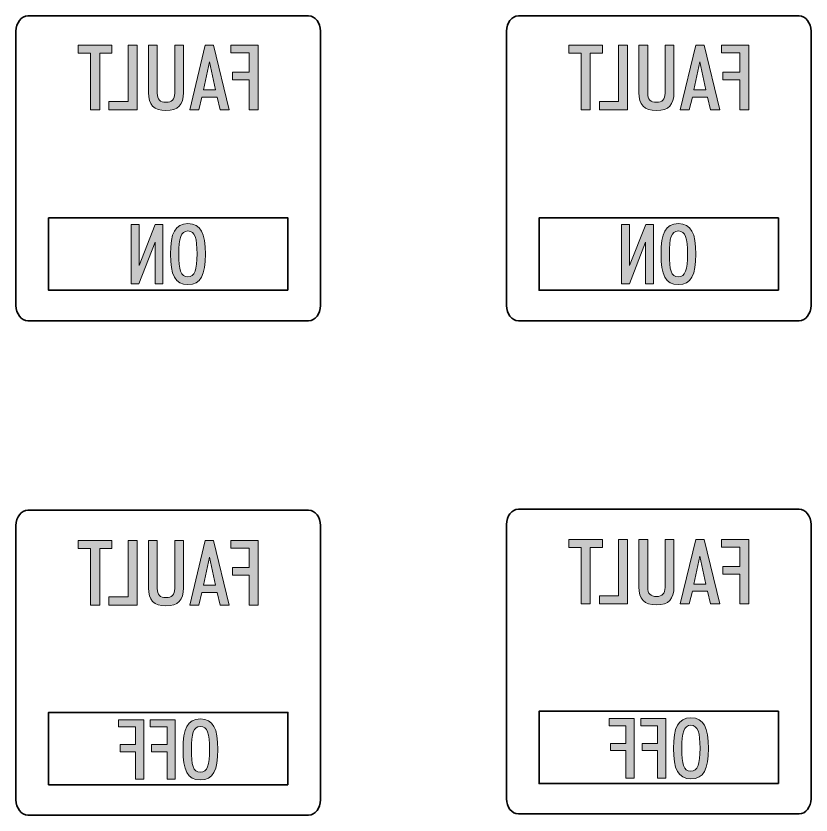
# Model space of a CAD drawing. Header units: millimetres. Extents: x 8 to 201, y 31 to 295.
# Drawn here: x 52.94 to 89.48, y 99.79 to 136.5 of the extents above; entities that cross this region are included whole.
import ezdxf

# ---------------------------------------------------------------- set-up
doc = ezdxf.new("R2010")
doc.units = ezdxf.units.MM
doc.header["$MEASUREMENT"] = 0
doc.layers.add('Layer 1', color=7, linetype='Continuous', lineweight=0)

# ---------------------------------------------------------------- blocks, each defined once
blk = doc.blocks.new('Block_125')
at = {"layer": 'Layer 1', "true_color": 0x1d1e1b, "transparency": 33554687}
h = blk.add_hatch(color=250, dxfattribs=at)
h.dxf.hatch_style = 2
edge = h.paths.add_edge_path()
edge.add_spline(control_points=[(59.694, 124.194), (59.694, 124.194), (59.334, 124.194), (59.334, 124.194), (59.334, 124.194), (59.334, 126.105), (59.334, 126.105), (59.334, 126.105), (58.592, 124.194), (58.592, 124.194), (58.592, 124.194), (58.236, 124.194), (58.236, 124.194), (58.236, 124.194), (58.236, 126.925), (58.236, 126.925), (58.236, 126.925), (58.596, 126.925), (58.596, 126.925), (58.596, 126.925), (58.596, 125.029), (58.596, 125.029), (58.596, 125.029), (59.342, 126.925), (59.342, 126.925), (59.342, 126.925), (59.694, 126.925), (59.694, 126.925), (59.694, 126.925), (59.694, 124.194), (59.694, 124.194)], knot_values=[0, 0, 0, 0, 1, 1, 1, 2, 2, 2, 3, 3, 3, 4, 4, 4, 5, 5, 5, 6, 6, 6, 7, 7, 7, 8, 8, 8, 9, 9, 9, 10, 10, 10, 10], degree=3, periodic=0)
h = blk.add_hatch(color=250, dxfattribs=at)
h.dxf.hatch_style = 2
edge = h.paths.add_edge_path()
edge.add_spline(control_points=[(61.263, 125.565), (61.263, 126.282), (61.172, 126.619), (60.844, 126.619), (60.516, 126.619), (60.429, 126.282), (60.429, 125.565), (60.429, 124.849), (60.504, 124.508), (60.84, 124.508), (61.164, 124.508), (61.263, 124.845), (61.263, 125.565)], knot_values=[0, 0, 0, 0, 1, 1, 1, 2, 2, 2, 3, 3, 3, 4, 4, 4, 4], degree=3, periodic=0)
edge = h.paths.add_edge_path()
edge.add_spline(control_points=[(61.646, 125.558), (61.646, 124.6), (61.437, 124.16), (60.844, 124.16), (60.251, 124.16), (60.046, 124.604), (60.046, 125.558), (60.046, 126.515), (60.251, 126.96), (60.844, 126.96), (61.437, 126.96), (61.646, 126.515), (61.646, 125.558)], knot_values=[0, 0, 0, 0, 1, 1, 1, 2, 2, 2, 3, 3, 3, 4, 4, 4, 4], degree=3, periodic=0)
at = {"layer": 'Layer 1'}
for points, knots in [([(59.694, 124.194), (59.694, 124.194), (59.334, 124.194), (59.334, 124.194), (59.334, 124.194), (59.334, 126.105), (59.334, 126.105), (59.334, 126.105), (58.592, 124.194), (58.592, 124.194), (58.592, 124.194), (58.236, 124.194), (58.236, 124.194), (58.236, 124.194), (58.236, 126.925), (58.236, 126.925), (58.236, 126.925), (58.596, 126.925), (58.596, 126.925), (58.596, 126.925), (58.596, 125.029), (58.596, 125.029), (58.596, 125.029), (59.342, 126.925), (59.342, 126.925), (59.342, 126.925), (59.694, 126.925), (59.694, 126.925), (59.694, 126.925), (59.694, 124.194), (59.694, 124.194)], [0, 0, 0, 0, 1, 1, 1, 2, 2, 2, 3, 3, 3, 4, 4, 4, 5, 5, 5, 6, 6, 6, 7, 7, 7, 8, 8, 8, 9, 9, 9, 10, 10, 10, 10]), ([(61.646, 125.558), (61.646, 124.6), (61.437, 124.16), (60.844, 124.16), (60.251, 124.16), (60.046, 124.604), (60.046, 125.558), (60.046, 126.515), (60.251, 126.96), (60.844, 126.96), (61.437, 126.96), (61.646, 126.515), (61.646, 125.558)], [0, 0, 0, 0, 1, 1, 1, 2, 2, 2, 3, 3, 3, 4, 4, 4, 4]), ([(61.263, 125.565), (61.263, 126.282), (61.172, 126.619), (60.844, 126.619), (60.516, 126.619), (60.429, 126.282), (60.429, 125.565), (60.429, 124.849), (60.504, 124.508), (60.84, 124.508), (61.164, 124.508), (61.263, 124.845), (61.263, 125.565)], [0, 0, 0, 0, 1, 1, 1, 2, 2, 2, 3, 3, 3, 4, 4, 4, 4])]:
    blk.add_open_spline(points, degree=3, knots=knots, dxfattribs=at)
blk = doc.blocks.new('Block_126')
at = {"layer": 'Layer 1', "true_color": 0x1d1e1b, "transparency": 33554687}
h = blk.add_hatch(color=250, dxfattribs=at)
h.dxf.hatch_style = 2
edge = h.paths.add_edge_path()
edge.add_spline(control_points=[(56.788, 132.192), (56.788, 132.192), (56.372, 132.192), (56.372, 132.192), (56.372, 132.192), (56.372, 134.785), (56.372, 134.785), (56.372, 134.785), (55.807, 134.785), (55.807, 134.785), (55.807, 134.785), (55.807, 135.155), (55.807, 135.155), (55.807, 135.155), (57.354, 135.155), (57.354, 135.155), (57.354, 135.155), (57.354, 134.785), (57.354, 134.785), (57.354, 134.785), (56.788, 134.785), (56.788, 134.785), (56.788, 134.785), (56.788, 132.192), (56.788, 132.192)], knot_values=[0, 0, 0, 0, 1, 1, 1, 2, 2, 2, 3, 3, 3, 4, 4, 4, 5, 5, 5, 6, 6, 6, 7, 7, 7, 8, 8, 8, 8], degree=3, periodic=0)
h = blk.add_hatch(color=250, dxfattribs=at)
h.dxf.hatch_style = 2
edge = h.paths.add_edge_path()
edge.add_spline(control_points=[(58.507, 132.192), (58.507, 132.192), (57.213, 132.192), (57.213, 132.192), (57.213, 132.192), (57.213, 132.562), (57.213, 132.562), (57.213, 132.562), (58.096, 132.562), (58.096, 132.562), (58.096, 132.562), (58.096, 135.155), (58.096, 135.155), (58.096, 135.155), (58.507, 135.155), (58.507, 135.155), (58.507, 135.155), (58.507, 132.192), (58.507, 132.192)], knot_values=[0, 0, 0, 0, 1, 1, 1, 2, 2, 2, 3, 3, 3, 4, 4, 4, 5, 5, 5, 6, 6, 6, 6], degree=3, periodic=0)
h = blk.add_hatch(color=250, dxfattribs=at)
h.dxf.hatch_style = 2
edge = h.paths.add_edge_path()
edge.add_spline(control_points=[(60.642, 132.982), (60.642, 132.412), (60.397, 132.155), (59.836, 132.155), (59.274, 132.155), (59.03, 132.412), (59.03, 132.982), (59.03, 132.982), (59.03, 135.155), (59.03, 135.155), (59.03, 135.155), (59.437, 135.155), (59.437, 135.155), (59.437, 135.155), (59.437, 132.948), (59.437, 132.948), (59.437, 132.666), (59.566, 132.533), (59.836, 132.533), (60.106, 132.533), (60.235, 132.666), (60.235, 132.948), (60.235, 132.948), (60.235, 135.155), (60.235, 135.155), (60.235, 135.155), (60.642, 135.155), (60.642, 135.155), (60.642, 135.155), (60.642, 132.982), (60.642, 132.982)], knot_values=[0, 0, 0, 0, 1, 1, 1, 2, 2, 2, 3, 3, 3, 4, 4, 4, 5, 5, 5, 6, 6, 6, 7, 7, 7, 8, 8, 8, 9, 9, 9, 10, 10, 10, 10], degree=3, periodic=0)
h = blk.add_hatch(color=250, dxfattribs=at)
h.dxf.hatch_style = 2
edge = h.paths.add_edge_path()
edge.add_spline(control_points=[(61.833, 134.39), (61.833, 134.39), (61.559, 133.106), (61.559, 133.106), (61.559, 133.106), (62.108, 133.106), (62.108, 133.106), (62.108, 133.106), (61.833, 134.39), (61.833, 134.39)], knot_values=[0, 0, 0, 0, 1, 1, 1, 2, 2, 2, 3, 3, 3, 3], degree=3, periodic=0)
edge = h.paths.add_edge_path()
edge.add_spline(control_points=[(62.742, 132.192), (62.742, 132.192), (62.326, 132.192), (62.326, 132.192), (62.326, 132.192), (62.185, 132.774), (62.185, 132.774), (62.185, 132.774), (61.486, 132.774), (61.486, 132.774), (61.486, 132.774), (61.34, 132.192), (61.34, 132.192), (61.34, 132.192), (60.925, 132.192), (60.925, 132.192), (60.925, 132.192), (61.641, 135.155), (61.641, 135.155), (61.641, 135.155), (62.026, 135.155), (62.026, 135.155), (62.026, 135.155), (62.742, 132.192), (62.742, 132.192)], knot_values=[0, 0, 0, 0, 1, 1, 1, 2, 2, 2, 3, 3, 3, 4, 4, 4, 5, 5, 5, 6, 6, 6, 7, 7, 7, 8, 8, 8, 8], degree=3, periodic=0)
h = blk.add_hatch(color=250, dxfattribs=at)
h.dxf.hatch_style = 2
edge = h.paths.add_edge_path()
edge.add_spline(control_points=[(64.075, 132.192), (64.075, 132.192), (63.664, 132.192), (63.664, 132.192), (63.664, 132.192), (63.664, 133.559), (63.664, 133.559), (63.664, 133.559), (62.892, 133.559), (62.892, 133.559), (62.892, 133.559), (62.892, 133.912), (62.892, 133.912), (62.892, 133.912), (63.664, 133.912), (63.664, 133.912), (63.664, 133.912), (63.664, 134.797), (63.664, 134.797), (63.664, 134.797), (62.824, 134.797), (62.824, 134.797), (62.824, 134.797), (62.824, 135.155), (62.824, 135.155), (62.824, 135.155), (64.075, 135.155), (64.075, 135.155), (64.075, 135.155), (64.075, 132.192), (64.075, 132.192)], knot_values=[0, 0, 0, 0, 1, 1, 1, 2, 2, 2, 3, 3, 3, 4, 4, 4, 5, 5, 5, 6, 6, 6, 7, 7, 7, 8, 8, 8, 9, 9, 9, 10, 10, 10, 10], degree=3, periodic=0)
at = {"layer": 'Layer 1'}
for points, knots in [([(56.788, 132.192), (56.788, 132.192), (56.372, 132.192), (56.372, 132.192), (56.372, 132.192), (56.372, 134.785), (56.372, 134.785), (56.372, 134.785), (55.807, 134.785), (55.807, 134.785), (55.807, 134.785), (55.807, 135.155), (55.807, 135.155), (55.807, 135.155), (57.354, 135.155), (57.354, 135.155), (57.354, 135.155), (57.354, 134.785), (57.354, 134.785), (57.354, 134.785), (56.788, 134.785), (56.788, 134.785), (56.788, 134.785), (56.788, 132.192), (56.788, 132.192)], [0, 0, 0, 0, 1, 1, 1, 2, 2, 2, 3, 3, 3, 4, 4, 4, 5, 5, 5, 6, 6, 6, 7, 7, 7, 8, 8, 8, 8]), ([(58.507, 132.192), (58.507, 132.192), (57.213, 132.192), (57.213, 132.192), (57.213, 132.192), (57.213, 132.562), (57.213, 132.562), (57.213, 132.562), (58.096, 132.562), (58.096, 132.562), (58.096, 132.562), (58.096, 135.155), (58.096, 135.155), (58.096, 135.155), (58.507, 135.155), (58.507, 135.155), (58.507, 135.155), (58.507, 132.192), (58.507, 132.192)], [0, 0, 0, 0, 1, 1, 1, 2, 2, 2, 3, 3, 3, 4, 4, 4, 5, 5, 5, 6, 6, 6, 6]), ([(60.642, 132.982), (60.642, 132.412), (60.397, 132.155), (59.836, 132.155), (59.274, 132.155), (59.03, 132.412), (59.03, 132.982), (59.03, 132.982), (59.03, 135.155), (59.03, 135.155), (59.03, 135.155), (59.437, 135.155), (59.437, 135.155), (59.437, 135.155), (59.437, 132.948), (59.437, 132.948), (59.437, 132.666), (59.566, 132.533), (59.836, 132.533), (60.106, 132.533), (60.235, 132.666), (60.235, 132.948), (60.235, 132.948), (60.235, 135.155), (60.235, 135.155), (60.235, 135.155), (60.642, 135.155), (60.642, 135.155), (60.642, 135.155), (60.642, 132.982), (60.642, 132.982)], [0, 0, 0, 0, 1, 1, 1, 2, 2, 2, 3, 3, 3, 4, 4, 4, 5, 5, 5, 6, 6, 6, 7, 7, 7, 8, 8, 8, 9, 9, 9, 10, 10, 10, 10]), ([(62.742, 132.192), (62.742, 132.192), (62.326, 132.192), (62.326, 132.192), (62.326, 132.192), (62.185, 132.774), (62.185, 132.774), (62.185, 132.774), (61.486, 132.774), (61.486, 132.774), (61.486, 132.774), (61.34, 132.192), (61.34, 132.192), (61.34, 132.192), (60.925, 132.192), (60.925, 132.192), (60.925, 132.192), (61.641, 135.155), (61.641, 135.155), (61.641, 135.155), (62.026, 135.155), (62.026, 135.155), (62.026, 135.155), (62.742, 132.192), (62.742, 132.192)], [0, 0, 0, 0, 1, 1, 1, 2, 2, 2, 3, 3, 3, 4, 4, 4, 5, 5, 5, 6, 6, 6, 7, 7, 7, 8, 8, 8, 8]), ([(64.075, 132.192), (64.075, 132.192), (63.664, 132.192), (63.664, 132.192), (63.664, 132.192), (63.664, 133.559), (63.664, 133.559), (63.664, 133.559), (62.892, 133.559), (62.892, 133.559), (62.892, 133.559), (62.892, 133.912), (62.892, 133.912), (62.892, 133.912), (63.664, 133.912), (63.664, 133.912), (63.664, 133.912), (63.664, 134.797), (63.664, 134.797), (63.664, 134.797), (62.824, 134.797), (62.824, 134.797), (62.824, 134.797), (62.824, 135.155), (62.824, 135.155), (62.824, 135.155), (64.075, 135.155), (64.075, 135.155), (64.075, 135.155), (64.075, 132.192), (64.075, 132.192)], [0, 0, 0, 0, 1, 1, 1, 2, 2, 2, 3, 3, 3, 4, 4, 4, 5, 5, 5, 6, 6, 6, 7, 7, 7, 8, 8, 8, 9, 9, 9, 10, 10, 10, 10]), ([(61.833, 134.39), (61.833, 134.39), (61.559, 133.106), (61.559, 133.106), (61.559, 133.106), (62.108, 133.106), (62.108, 133.106), (62.108, 133.106), (61.833, 134.39), (61.833, 134.39)], [0, 0, 0, 0, 1, 1, 1, 2, 2, 2, 3, 3, 3, 3])]:
    blk.add_open_spline(points, degree=3, knots=knots, dxfattribs=at)
blk = doc.blocks.new('Block_127')
at = {"layer": 'Layer 1', "true_color": 0x1d1e1b, "transparency": 33554687}
h = blk.add_hatch(color=250, dxfattribs=at)
h.dxf.hatch_style = 2
edge = h.paths.add_edge_path()
edge.add_spline(control_points=[(82.237, 124.194), (82.237, 124.194), (81.877, 124.194), (81.877, 124.194), (81.877, 124.194), (81.877, 126.105), (81.877, 126.105), (81.877, 126.105), (81.134, 124.194), (81.134, 124.194), (81.134, 124.194), (80.779, 124.194), (80.779, 124.194), (80.779, 124.194), (80.779, 126.925), (80.779, 126.925), (80.779, 126.925), (81.138, 126.925), (81.138, 126.925), (81.138, 126.925), (81.138, 125.029), (81.138, 125.029), (81.138, 125.029), (81.885, 126.925), (81.885, 126.925), (81.885, 126.925), (82.237, 126.925), (82.237, 126.925), (82.237, 126.925), (82.237, 124.194), (82.237, 124.194)], knot_values=[0, 0, 0, 0, 1, 1, 1, 2, 2, 2, 3, 3, 3, 4, 4, 4, 5, 5, 5, 6, 6, 6, 7, 7, 7, 8, 8, 8, 9, 9, 9, 10, 10, 10, 10], degree=3, periodic=0)
h = blk.add_hatch(color=250, dxfattribs=at)
h.dxf.hatch_style = 2
edge = h.paths.add_edge_path()
edge.add_spline(control_points=[(83.806, 125.565), (83.806, 126.282), (83.715, 126.619), (83.387, 126.619), (83.059, 126.619), (82.972, 126.282), (82.972, 125.565), (82.972, 124.849), (83.047, 124.508), (83.383, 124.508), (83.707, 124.508), (83.806, 124.845), (83.806, 125.565)], knot_values=[0, 0, 0, 0, 1, 1, 1, 2, 2, 2, 3, 3, 3, 4, 4, 4, 4], degree=3, periodic=0)
edge = h.paths.add_edge_path()
edge.add_spline(control_points=[(84.189, 125.558), (84.189, 124.6), (83.979, 124.16), (83.387, 124.16), (82.794, 124.16), (82.589, 124.604), (82.589, 125.558), (82.589, 126.515), (82.794, 126.96), (83.387, 126.96), (83.979, 126.96), (84.189, 126.515), (84.189, 125.558)], knot_values=[0, 0, 0, 0, 1, 1, 1, 2, 2, 2, 3, 3, 3, 4, 4, 4, 4], degree=3, periodic=0)
at = {"layer": 'Layer 1'}
for points, knots in [([(82.237, 124.194), (82.237, 124.194), (81.877, 124.194), (81.877, 124.194), (81.877, 124.194), (81.877, 126.105), (81.877, 126.105), (81.877, 126.105), (81.134, 124.194), (81.134, 124.194), (81.134, 124.194), (80.779, 124.194), (80.779, 124.194), (80.779, 124.194), (80.779, 126.925), (80.779, 126.925), (80.779, 126.925), (81.138, 126.925), (81.138, 126.925), (81.138, 126.925), (81.138, 125.029), (81.138, 125.029), (81.138, 125.029), (81.885, 126.925), (81.885, 126.925), (81.885, 126.925), (82.237, 126.925), (82.237, 126.925), (82.237, 126.925), (82.237, 124.194), (82.237, 124.194)], [0, 0, 0, 0, 1, 1, 1, 2, 2, 2, 3, 3, 3, 4, 4, 4, 5, 5, 5, 6, 6, 6, 7, 7, 7, 8, 8, 8, 9, 9, 9, 10, 10, 10, 10]), ([(84.189, 125.558), (84.189, 124.6), (83.979, 124.16), (83.387, 124.16), (82.794, 124.16), (82.589, 124.604), (82.589, 125.558), (82.589, 126.515), (82.794, 126.96), (83.387, 126.96), (83.979, 126.96), (84.189, 126.515), (84.189, 125.558)], [0, 0, 0, 0, 1, 1, 1, 2, 2, 2, 3, 3, 3, 4, 4, 4, 4]), ([(83.806, 125.565), (83.806, 126.282), (83.715, 126.619), (83.387, 126.619), (83.059, 126.619), (82.972, 126.282), (82.972, 125.565), (82.972, 124.849), (83.047, 124.508), (83.383, 124.508), (83.707, 124.508), (83.806, 124.845), (83.806, 125.565)], [0, 0, 0, 0, 1, 1, 1, 2, 2, 2, 3, 3, 3, 4, 4, 4, 4])]:
    blk.add_open_spline(points, degree=3, knots=knots, dxfattribs=at)
blk = doc.blocks.new('Block_128')
at = {"layer": 'Layer 1', "true_color": 0x1d1e1b, "transparency": 33554687}
h = blk.add_hatch(color=250, dxfattribs=at)
h.dxf.hatch_style = 2
edge = h.paths.add_edge_path()
edge.add_spline(control_points=[(79.331, 132.192), (79.331, 132.192), (78.915, 132.192), (78.915, 132.192), (78.915, 132.192), (78.915, 134.785), (78.915, 134.785), (78.915, 134.785), (78.349, 134.785), (78.349, 134.785), (78.349, 134.785), (78.349, 135.155), (78.349, 135.155), (78.349, 135.155), (79.897, 135.155), (79.897, 135.155), (79.897, 135.155), (79.897, 134.785), (79.897, 134.785), (79.897, 134.785), (79.331, 134.785), (79.331, 134.785), (79.331, 134.785), (79.331, 132.192), (79.331, 132.192)], knot_values=[0, 0, 0, 0, 1, 1, 1, 2, 2, 2, 3, 3, 3, 4, 4, 4, 5, 5, 5, 6, 6, 6, 7, 7, 7, 8, 8, 8, 8], degree=3, periodic=0)
h = blk.add_hatch(color=250, dxfattribs=at)
h.dxf.hatch_style = 2
edge = h.paths.add_edge_path()
edge.add_spline(control_points=[(81.05, 132.192), (81.05, 132.192), (79.755, 132.192), (79.755, 132.192), (79.755, 132.192), (79.755, 132.562), (79.755, 132.562), (79.755, 132.562), (80.638, 132.562), (80.638, 132.562), (80.638, 132.562), (80.638, 135.155), (80.638, 135.155), (80.638, 135.155), (81.05, 135.155), (81.05, 135.155), (81.05, 135.155), (81.05, 132.192), (81.05, 132.192)], knot_values=[0, 0, 0, 0, 1, 1, 1, 2, 2, 2, 3, 3, 3, 4, 4, 4, 5, 5, 5, 6, 6, 6, 6], degree=3, periodic=0)
h = blk.add_hatch(color=250, dxfattribs=at)
h.dxf.hatch_style = 2
edge = h.paths.add_edge_path()
edge.add_spline(control_points=[(83.185, 132.982), (83.185, 132.412), (82.94, 132.155), (82.379, 132.155), (81.817, 132.155), (81.573, 132.412), (81.573, 132.982), (81.573, 132.982), (81.573, 135.155), (81.573, 135.155), (81.573, 135.155), (81.98, 135.155), (81.98, 135.155), (81.98, 135.155), (81.98, 132.948), (81.98, 132.948), (81.98, 132.666), (82.109, 132.533), (82.379, 132.533), (82.649, 132.533), (82.777, 132.666), (82.777, 132.948), (82.777, 132.948), (82.777, 135.155), (82.777, 135.155), (82.777, 135.155), (83.185, 135.155), (83.185, 135.155), (83.185, 135.155), (83.185, 132.982), (83.185, 132.982)], knot_values=[0, 0, 0, 0, 1, 1, 1, 2, 2, 2, 3, 3, 3, 4, 4, 4, 5, 5, 5, 6, 6, 6, 7, 7, 7, 8, 8, 8, 9, 9, 9, 10, 10, 10, 10], degree=3, periodic=0)
h = blk.add_hatch(color=250, dxfattribs=at)
h.dxf.hatch_style = 2
edge = h.paths.add_edge_path()
edge.add_spline(control_points=[(84.376, 134.39), (84.376, 134.39), (84.102, 133.106), (84.102, 133.106), (84.102, 133.106), (84.65, 133.106), (84.65, 133.106), (84.65, 133.106), (84.376, 134.39), (84.376, 134.39)], knot_values=[0, 0, 0, 0, 1, 1, 1, 2, 2, 2, 3, 3, 3, 3], degree=3, periodic=0)
edge = h.paths.add_edge_path()
edge.add_spline(control_points=[(85.285, 132.192), (85.285, 132.192), (84.869, 132.192), (84.869, 132.192), (84.869, 132.192), (84.728, 132.774), (84.728, 132.774), (84.728, 132.774), (84.029, 132.774), (84.029, 132.774), (84.029, 132.774), (83.883, 132.192), (83.883, 132.192), (83.883, 132.192), (83.468, 132.192), (83.468, 132.192), (83.468, 132.192), (84.183, 135.155), (84.183, 135.155), (84.183, 135.155), (84.569, 135.155), (84.569, 135.155), (84.569, 135.155), (85.285, 132.192), (85.285, 132.192)], knot_values=[0, 0, 0, 0, 1, 1, 1, 2, 2, 2, 3, 3, 3, 4, 4, 4, 5, 5, 5, 6, 6, 6, 7, 7, 7, 8, 8, 8, 8], degree=3, periodic=0)
h = blk.add_hatch(color=250, dxfattribs=at)
h.dxf.hatch_style = 2
edge = h.paths.add_edge_path()
edge.add_spline(control_points=[(86.618, 132.192), (86.618, 132.192), (86.207, 132.192), (86.207, 132.192), (86.207, 132.192), (86.207, 133.559), (86.207, 133.559), (86.207, 133.559), (85.435, 133.559), (85.435, 133.559), (85.435, 133.559), (85.435, 133.912), (85.435, 133.912), (85.435, 133.912), (86.207, 133.912), (86.207, 133.912), (86.207, 133.912), (86.207, 134.797), (86.207, 134.797), (86.207, 134.797), (85.366, 134.797), (85.366, 134.797), (85.366, 134.797), (85.366, 135.155), (85.366, 135.155), (85.366, 135.155), (86.618, 135.155), (86.618, 135.155), (86.618, 135.155), (86.618, 132.192), (86.618, 132.192)], knot_values=[0, 0, 0, 0, 1, 1, 1, 2, 2, 2, 3, 3, 3, 4, 4, 4, 5, 5, 5, 6, 6, 6, 7, 7, 7, 8, 8, 8, 9, 9, 9, 10, 10, 10, 10], degree=3, periodic=0)
at = {"layer": 'Layer 1'}
for points, knots in [([(79.331, 132.192), (79.331, 132.192), (78.915, 132.192), (78.915, 132.192), (78.915, 132.192), (78.915, 134.785), (78.915, 134.785), (78.915, 134.785), (78.349, 134.785), (78.349, 134.785), (78.349, 134.785), (78.349, 135.155), (78.349, 135.155), (78.349, 135.155), (79.897, 135.155), (79.897, 135.155), (79.897, 135.155), (79.897, 134.785), (79.897, 134.785), (79.897, 134.785), (79.331, 134.785), (79.331, 134.785), (79.331, 134.785), (79.331, 132.192), (79.331, 132.192)], [0, 0, 0, 0, 1, 1, 1, 2, 2, 2, 3, 3, 3, 4, 4, 4, 5, 5, 5, 6, 6, 6, 7, 7, 7, 8, 8, 8, 8]), ([(81.05, 132.192), (81.05, 132.192), (79.755, 132.192), (79.755, 132.192), (79.755, 132.192), (79.755, 132.562), (79.755, 132.562), (79.755, 132.562), (80.638, 132.562), (80.638, 132.562), (80.638, 132.562), (80.638, 135.155), (80.638, 135.155), (80.638, 135.155), (81.05, 135.155), (81.05, 135.155), (81.05, 135.155), (81.05, 132.192), (81.05, 132.192)], [0, 0, 0, 0, 1, 1, 1, 2, 2, 2, 3, 3, 3, 4, 4, 4, 5, 5, 5, 6, 6, 6, 6]), ([(83.185, 132.982), (83.185, 132.412), (82.94, 132.155), (82.379, 132.155), (81.817, 132.155), (81.573, 132.412), (81.573, 132.982), (81.573, 132.982), (81.573, 135.155), (81.573, 135.155), (81.573, 135.155), (81.98, 135.155), (81.98, 135.155), (81.98, 135.155), (81.98, 132.948), (81.98, 132.948), (81.98, 132.666), (82.109, 132.533), (82.379, 132.533), (82.649, 132.533), (82.777, 132.666), (82.777, 132.948), (82.777, 132.948), (82.777, 135.155), (82.777, 135.155), (82.777, 135.155), (83.185, 135.155), (83.185, 135.155), (83.185, 135.155), (83.185, 132.982), (83.185, 132.982)], [0, 0, 0, 0, 1, 1, 1, 2, 2, 2, 3, 3, 3, 4, 4, 4, 5, 5, 5, 6, 6, 6, 7, 7, 7, 8, 8, 8, 9, 9, 9, 10, 10, 10, 10]), ([(85.285, 132.192), (85.285, 132.192), (84.869, 132.192), (84.869, 132.192), (84.869, 132.192), (84.728, 132.774), (84.728, 132.774), (84.728, 132.774), (84.029, 132.774), (84.029, 132.774), (84.029, 132.774), (83.883, 132.192), (83.883, 132.192), (83.883, 132.192), (83.468, 132.192), (83.468, 132.192), (83.468, 132.192), (84.183, 135.155), (84.183, 135.155), (84.183, 135.155), (84.569, 135.155), (84.569, 135.155), (84.569, 135.155), (85.285, 132.192), (85.285, 132.192)], [0, 0, 0, 0, 1, 1, 1, 2, 2, 2, 3, 3, 3, 4, 4, 4, 5, 5, 5, 6, 6, 6, 7, 7, 7, 8, 8, 8, 8]), ([(86.618, 132.192), (86.618, 132.192), (86.207, 132.192), (86.207, 132.192), (86.207, 132.192), (86.207, 133.559), (86.207, 133.559), (86.207, 133.559), (85.435, 133.559), (85.435, 133.559), (85.435, 133.559), (85.435, 133.912), (85.435, 133.912), (85.435, 133.912), (86.207, 133.912), (86.207, 133.912), (86.207, 133.912), (86.207, 134.797), (86.207, 134.797), (86.207, 134.797), (85.366, 134.797), (85.366, 134.797), (85.366, 134.797), (85.366, 135.155), (85.366, 135.155), (85.366, 135.155), (86.618, 135.155), (86.618, 135.155), (86.618, 135.155), (86.618, 132.192), (86.618, 132.192)], [0, 0, 0, 0, 1, 1, 1, 2, 2, 2, 3, 3, 3, 4, 4, 4, 5, 5, 5, 6, 6, 6, 7, 7, 7, 8, 8, 8, 9, 9, 9, 10, 10, 10, 10]), ([(84.376, 134.39), (84.376, 134.39), (84.102, 133.106), (84.102, 133.106), (84.102, 133.106), (84.65, 133.106), (84.65, 133.106), (84.65, 133.106), (84.376, 134.39), (84.376, 134.39)], [0, 0, 0, 0, 1, 1, 1, 2, 2, 2, 3, 3, 3, 3])]:
    blk.add_open_spline(points, degree=3, knots=knots, dxfattribs=at)
blk = doc.blocks.new('Block_144')
at = {"layer": 'Layer 1', "true_color": 0x1d1e1b, "transparency": 33554687}
h = blk.add_hatch(color=250, dxfattribs=at)
h.dxf.hatch_style = 2
edge = h.paths.add_edge_path()
edge.add_spline(control_points=[(58.815, 101.438), (58.815, 101.438), (58.435, 101.438), (58.435, 101.438), (58.435, 101.438), (58.435, 102.698), (58.435, 102.698), (58.435, 102.698), (57.724, 102.698), (57.724, 102.698), (57.724, 102.698), (57.724, 103.024), (57.724, 103.024), (57.724, 103.024), (58.435, 103.024), (58.435, 103.024), (58.435, 103.024), (58.435, 103.839), (58.435, 103.839), (58.435, 103.839), (57.661, 103.839), (57.661, 103.839), (57.661, 103.839), (57.661, 104.169), (57.661, 104.169), (57.661, 104.169), (58.815, 104.169), (58.815, 104.169), (58.815, 104.169), (58.815, 101.438), (58.815, 101.438)], knot_values=[0, 0, 0, 0, 1, 1, 1, 2, 2, 2, 3, 3, 3, 4, 4, 4, 5, 5, 5, 6, 6, 6, 7, 7, 7, 8, 8, 8, 9, 9, 9, 10, 10, 10, 10], degree=3, periodic=0)
h = blk.add_hatch(color=250, dxfattribs=at)
h.dxf.hatch_style = 2
edge = h.paths.add_edge_path()
edge.add_spline(control_points=[(60.265, 101.438), (60.265, 101.438), (59.886, 101.438), (59.886, 101.438), (59.886, 101.438), (59.886, 102.698), (59.886, 102.698), (59.886, 102.698), (59.174, 102.698), (59.174, 102.698), (59.174, 102.698), (59.174, 103.024), (59.174, 103.024), (59.174, 103.024), (59.886, 103.024), (59.886, 103.024), (59.886, 103.024), (59.886, 103.839), (59.886, 103.839), (59.886, 103.839), (59.111, 103.839), (59.111, 103.839), (59.111, 103.839), (59.111, 104.169), (59.111, 104.169), (59.111, 104.169), (60.265, 104.169), (60.265, 104.169), (60.265, 104.169), (60.265, 101.438), (60.265, 101.438)], knot_values=[0, 0, 0, 0, 1, 1, 1, 2, 2, 2, 3, 3, 3, 4, 4, 4, 5, 5, 5, 6, 6, 6, 7, 7, 7, 8, 8, 8, 9, 9, 9, 10, 10, 10, 10], degree=3, periodic=0)
h = blk.add_hatch(color=250, dxfattribs=at)
h.dxf.hatch_style = 2
edge = h.paths.add_edge_path()
edge.add_spline(control_points=[(61.838, 102.809), (61.838, 103.525), (61.747, 103.862), (61.419, 103.862), (61.091, 103.862), (61.004, 103.525), (61.004, 102.809), (61.004, 102.093), (61.079, 101.752), (61.415, 101.752), (61.739, 101.752), (61.838, 102.089), (61.838, 102.809)], knot_values=[0, 0, 0, 0, 1, 1, 1, 2, 2, 2, 3, 3, 3, 4, 4, 4, 4], degree=3, periodic=0)
edge = h.paths.add_edge_path()
edge.add_spline(control_points=[(62.221, 102.801), (62.221, 101.844), (62.012, 101.403), (61.419, 101.403), (60.826, 101.403), (60.621, 101.848), (60.621, 102.801), (60.621, 103.759), (60.826, 104.203), (61.419, 104.203), (62.012, 104.203), (62.221, 103.759), (62.221, 102.801)], knot_values=[0, 0, 0, 0, 1, 1, 1, 2, 2, 2, 3, 3, 3, 4, 4, 4, 4], degree=3, periodic=0)
at = {"layer": 'Layer 1'}
for points, knots in [([(58.815, 101.438), (58.815, 101.438), (58.435, 101.438), (58.435, 101.438), (58.435, 101.438), (58.435, 102.698), (58.435, 102.698), (58.435, 102.698), (57.724, 102.698), (57.724, 102.698), (57.724, 102.698), (57.724, 103.024), (57.724, 103.024), (57.724, 103.024), (58.435, 103.024), (58.435, 103.024), (58.435, 103.024), (58.435, 103.839), (58.435, 103.839), (58.435, 103.839), (57.661, 103.839), (57.661, 103.839), (57.661, 103.839), (57.661, 104.169), (57.661, 104.169), (57.661, 104.169), (58.815, 104.169), (58.815, 104.169), (58.815, 104.169), (58.815, 101.438), (58.815, 101.438)], [0, 0, 0, 0, 1, 1, 1, 2, 2, 2, 3, 3, 3, 4, 4, 4, 5, 5, 5, 6, 6, 6, 7, 7, 7, 8, 8, 8, 9, 9, 9, 10, 10, 10, 10]), ([(60.265, 101.438), (60.265, 101.438), (59.886, 101.438), (59.886, 101.438), (59.886, 101.438), (59.886, 102.698), (59.886, 102.698), (59.886, 102.698), (59.174, 102.698), (59.174, 102.698), (59.174, 102.698), (59.174, 103.024), (59.174, 103.024), (59.174, 103.024), (59.886, 103.024), (59.886, 103.024), (59.886, 103.024), (59.886, 103.839), (59.886, 103.839), (59.886, 103.839), (59.111, 103.839), (59.111, 103.839), (59.111, 103.839), (59.111, 104.169), (59.111, 104.169), (59.111, 104.169), (60.265, 104.169), (60.265, 104.169), (60.265, 104.169), (60.265, 101.438), (60.265, 101.438)], [0, 0, 0, 0, 1, 1, 1, 2, 2, 2, 3, 3, 3, 4, 4, 4, 5, 5, 5, 6, 6, 6, 7, 7, 7, 8, 8, 8, 9, 9, 9, 10, 10, 10, 10]), ([(62.221, 102.801), (62.221, 101.844), (62.012, 101.403), (61.419, 101.403), (60.826, 101.403), (60.621, 101.848), (60.621, 102.801), (60.621, 103.759), (60.826, 104.203), (61.419, 104.203), (62.012, 104.203), (62.221, 103.759), (62.221, 102.801)], [0, 0, 0, 0, 1, 1, 1, 2, 2, 2, 3, 3, 3, 4, 4, 4, 4]), ([(61.838, 102.809), (61.838, 103.525), (61.747, 103.862), (61.419, 103.862), (61.091, 103.862), (61.004, 103.525), (61.004, 102.809), (61.004, 102.093), (61.079, 101.752), (61.415, 101.752), (61.739, 101.752), (61.838, 102.089), (61.838, 102.809)], [0, 0, 0, 0, 1, 1, 1, 2, 2, 2, 3, 3, 3, 4, 4, 4, 4])]:
    blk.add_open_spline(points, degree=3, knots=knots, dxfattribs=at)
blk = doc.blocks.new('Block_145')
at = {"layer": 'Layer 1', "true_color": 0x1d1e1b, "transparency": 33554687}
h = blk.add_hatch(color=250, dxfattribs=at)
h.dxf.hatch_style = 2
edge = h.paths.add_edge_path()
edge.add_spline(control_points=[(56.788, 109.436), (56.788, 109.436), (56.372, 109.436), (56.372, 109.436), (56.372, 109.436), (56.372, 112.029), (56.372, 112.029), (56.372, 112.029), (55.807, 112.029), (55.807, 112.029), (55.807, 112.029), (55.807, 112.398), (55.807, 112.398), (55.807, 112.398), (57.354, 112.398), (57.354, 112.398), (57.354, 112.398), (57.354, 112.029), (57.354, 112.029), (57.354, 112.029), (56.788, 112.029), (56.788, 112.029), (56.788, 112.029), (56.788, 109.436), (56.788, 109.436)], knot_values=[0, 0, 0, 0, 1, 1, 1, 2, 2, 2, 3, 3, 3, 4, 4, 4, 5, 5, 5, 6, 6, 6, 7, 7, 7, 8, 8, 8, 8], degree=3, periodic=0)
h = blk.add_hatch(color=250, dxfattribs=at)
h.dxf.hatch_style = 2
edge = h.paths.add_edge_path()
edge.add_spline(control_points=[(58.507, 109.436), (58.507, 109.436), (57.213, 109.436), (57.213, 109.436), (57.213, 109.436), (57.213, 109.806), (57.213, 109.806), (57.213, 109.806), (58.096, 109.806), (58.096, 109.806), (58.096, 109.806), (58.096, 112.398), (58.096, 112.398), (58.096, 112.398), (58.507, 112.398), (58.507, 112.398), (58.507, 112.398), (58.507, 109.436), (58.507, 109.436)], knot_values=[0, 0, 0, 0, 1, 1, 1, 2, 2, 2, 3, 3, 3, 4, 4, 4, 5, 5, 5, 6, 6, 6, 6], degree=3, periodic=0)
h = blk.add_hatch(color=250, dxfattribs=at)
h.dxf.hatch_style = 2
edge = h.paths.add_edge_path()
edge.add_spline(control_points=[(60.642, 110.225), (60.642, 109.656), (60.397, 109.398), (59.836, 109.398), (59.274, 109.398), (59.03, 109.656), (59.03, 110.225), (59.03, 110.225), (59.03, 112.398), (59.03, 112.398), (59.03, 112.398), (59.437, 112.398), (59.437, 112.398), (59.437, 112.398), (59.437, 110.192), (59.437, 110.192), (59.437, 109.909), (59.566, 109.776), (59.836, 109.776), (60.106, 109.776), (60.235, 109.909), (60.235, 110.192), (60.235, 110.192), (60.235, 112.398), (60.235, 112.398), (60.235, 112.398), (60.642, 112.398), (60.642, 112.398), (60.642, 112.398), (60.642, 110.225), (60.642, 110.225)], knot_values=[0, 0, 0, 0, 1, 1, 1, 2, 2, 2, 3, 3, 3, 4, 4, 4, 5, 5, 5, 6, 6, 6, 7, 7, 7, 8, 8, 8, 9, 9, 9, 10, 10, 10, 10], degree=3, periodic=0)
h = blk.add_hatch(color=250, dxfattribs=at)
h.dxf.hatch_style = 2
edge = h.paths.add_edge_path()
edge.add_spline(control_points=[(61.833, 111.634), (61.833, 111.634), (61.559, 110.35), (61.559, 110.35), (61.559, 110.35), (62.108, 110.35), (62.108, 110.35), (62.108, 110.35), (61.833, 111.634), (61.833, 111.634)], knot_values=[0, 0, 0, 0, 1, 1, 1, 2, 2, 2, 3, 3, 3, 3], degree=3, periodic=0)
edge = h.paths.add_edge_path()
edge.add_spline(control_points=[(62.742, 109.436), (62.742, 109.436), (62.326, 109.436), (62.326, 109.436), (62.326, 109.436), (62.185, 110.018), (62.185, 110.018), (62.185, 110.018), (61.486, 110.018), (61.486, 110.018), (61.486, 110.018), (61.34, 109.436), (61.34, 109.436), (61.34, 109.436), (60.925, 109.436), (60.925, 109.436), (60.925, 109.436), (61.641, 112.398), (61.641, 112.398), (61.641, 112.398), (62.026, 112.398), (62.026, 112.398), (62.026, 112.398), (62.742, 109.436), (62.742, 109.436)], knot_values=[0, 0, 0, 0, 1, 1, 1, 2, 2, 2, 3, 3, 3, 4, 4, 4, 5, 5, 5, 6, 6, 6, 7, 7, 7, 8, 8, 8, 8], degree=3, periodic=0)
h = blk.add_hatch(color=250, dxfattribs=at)
h.dxf.hatch_style = 2
edge = h.paths.add_edge_path()
edge.add_spline(control_points=[(64.075, 109.436), (64.075, 109.436), (63.664, 109.436), (63.664, 109.436), (63.664, 109.436), (63.664, 110.803), (63.664, 110.803), (63.664, 110.803), (62.892, 110.803), (62.892, 110.803), (62.892, 110.803), (62.892, 111.156), (62.892, 111.156), (62.892, 111.156), (63.664, 111.156), (63.664, 111.156), (63.664, 111.156), (63.664, 112.041), (63.664, 112.041), (63.664, 112.041), (62.824, 112.041), (62.824, 112.041), (62.824, 112.041), (62.824, 112.398), (62.824, 112.398), (62.824, 112.398), (64.075, 112.398), (64.075, 112.398), (64.075, 112.398), (64.075, 109.436), (64.075, 109.436)], knot_values=[0, 0, 0, 0, 1, 1, 1, 2, 2, 2, 3, 3, 3, 4, 4, 4, 5, 5, 5, 6, 6, 6, 7, 7, 7, 8, 8, 8, 9, 9, 9, 10, 10, 10, 10], degree=3, periodic=0)
at = {"layer": 'Layer 1'}
for points, knots in [([(56.788, 109.436), (56.788, 109.436), (56.372, 109.436), (56.372, 109.436), (56.372, 109.436), (56.372, 112.029), (56.372, 112.029), (56.372, 112.029), (55.807, 112.029), (55.807, 112.029), (55.807, 112.029), (55.807, 112.398), (55.807, 112.398), (55.807, 112.398), (57.354, 112.398), (57.354, 112.398), (57.354, 112.398), (57.354, 112.029), (57.354, 112.029), (57.354, 112.029), (56.788, 112.029), (56.788, 112.029), (56.788, 112.029), (56.788, 109.436), (56.788, 109.436)], [0, 0, 0, 0, 1, 1, 1, 2, 2, 2, 3, 3, 3, 4, 4, 4, 5, 5, 5, 6, 6, 6, 7, 7, 7, 8, 8, 8, 8]), ([(58.507, 109.436), (58.507, 109.436), (57.213, 109.436), (57.213, 109.436), (57.213, 109.436), (57.213, 109.806), (57.213, 109.806), (57.213, 109.806), (58.096, 109.806), (58.096, 109.806), (58.096, 109.806), (58.096, 112.398), (58.096, 112.398), (58.096, 112.398), (58.507, 112.398), (58.507, 112.398), (58.507, 112.398), (58.507, 109.436), (58.507, 109.436)], [0, 0, 0, 0, 1, 1, 1, 2, 2, 2, 3, 3, 3, 4, 4, 4, 5, 5, 5, 6, 6, 6, 6]), ([(60.642, 110.225), (60.642, 109.656), (60.397, 109.398), (59.836, 109.398), (59.274, 109.398), (59.03, 109.656), (59.03, 110.225), (59.03, 110.225), (59.03, 112.398), (59.03, 112.398), (59.03, 112.398), (59.437, 112.398), (59.437, 112.398), (59.437, 112.398), (59.437, 110.192), (59.437, 110.192), (59.437, 109.909), (59.566, 109.776), (59.836, 109.776), (60.106, 109.776), (60.235, 109.909), (60.235, 110.192), (60.235, 110.192), (60.235, 112.398), (60.235, 112.398), (60.235, 112.398), (60.642, 112.398), (60.642, 112.398), (60.642, 112.398), (60.642, 110.225), (60.642, 110.225)], [0, 0, 0, 0, 1, 1, 1, 2, 2, 2, 3, 3, 3, 4, 4, 4, 5, 5, 5, 6, 6, 6, 7, 7, 7, 8, 8, 8, 9, 9, 9, 10, 10, 10, 10]), ([(62.742, 109.436), (62.742, 109.436), (62.326, 109.436), (62.326, 109.436), (62.326, 109.436), (62.185, 110.018), (62.185, 110.018), (62.185, 110.018), (61.486, 110.018), (61.486, 110.018), (61.486, 110.018), (61.34, 109.436), (61.34, 109.436), (61.34, 109.436), (60.925, 109.436), (60.925, 109.436), (60.925, 109.436), (61.641, 112.398), (61.641, 112.398), (61.641, 112.398), (62.026, 112.398), (62.026, 112.398), (62.026, 112.398), (62.742, 109.436), (62.742, 109.436)], [0, 0, 0, 0, 1, 1, 1, 2, 2, 2, 3, 3, 3, 4, 4, 4, 5, 5, 5, 6, 6, 6, 7, 7, 7, 8, 8, 8, 8]), ([(64.075, 109.436), (64.075, 109.436), (63.664, 109.436), (63.664, 109.436), (63.664, 109.436), (63.664, 110.803), (63.664, 110.803), (63.664, 110.803), (62.892, 110.803), (62.892, 110.803), (62.892, 110.803), (62.892, 111.156), (62.892, 111.156), (62.892, 111.156), (63.664, 111.156), (63.664, 111.156), (63.664, 111.156), (63.664, 112.041), (63.664, 112.041), (63.664, 112.041), (62.824, 112.041), (62.824, 112.041), (62.824, 112.041), (62.824, 112.398), (62.824, 112.398), (62.824, 112.398), (64.075, 112.398), (64.075, 112.398), (64.075, 112.398), (64.075, 109.436), (64.075, 109.436)], [0, 0, 0, 0, 1, 1, 1, 2, 2, 2, 3, 3, 3, 4, 4, 4, 5, 5, 5, 6, 6, 6, 7, 7, 7, 8, 8, 8, 9, 9, 9, 10, 10, 10, 10]), ([(61.833, 111.634), (61.833, 111.634), (61.559, 110.35), (61.559, 110.35), (61.559, 110.35), (62.108, 110.35), (62.108, 110.35), (62.108, 110.35), (61.833, 111.634), (61.833, 111.634)], [0, 0, 0, 0, 1, 1, 1, 2, 2, 2, 3, 3, 3, 3])]:
    blk.add_open_spline(points, degree=3, knots=knots, dxfattribs=at)
blk = doc.blocks.new('Block_146')
at = {"layer": 'Layer 1', "true_color": 0x1d1e1b, "transparency": 33554687}
h = blk.add_hatch(color=250, dxfattribs=at)
h.dxf.hatch_style = 2
edge = h.paths.add_edge_path()
edge.add_spline(control_points=[(84.381, 102.858), (84.381, 103.575), (84.29, 103.912), (83.962, 103.912), (83.634, 103.912), (83.547, 103.575), (83.547, 102.858), (83.547, 102.142), (83.622, 101.801), (83.958, 101.801), (84.282, 101.801), (84.381, 102.138), (84.381, 102.858)], knot_values=[0, 0, 0, 0, 1, 1, 1, 2, 2, 2, 3, 3, 3, 4, 4, 4, 4], degree=3, periodic=0)
edge = h.paths.add_edge_path()
edge.add_spline(control_points=[(84.764, 102.851), (84.764, 101.893), (84.554, 101.453), (83.962, 101.453), (83.369, 101.453), (83.163, 101.897), (83.163, 102.851), (83.163, 103.808), (83.369, 104.253), (83.962, 104.253), (84.554, 104.253), (84.764, 103.808), (84.764, 102.851)], knot_values=[0, 0, 0, 0, 1, 1, 1, 2, 2, 2, 3, 3, 3, 4, 4, 4, 4], degree=3, periodic=0)
h = blk.add_hatch(color=250, dxfattribs=at)
h.dxf.hatch_style = 2
edge = h.paths.add_edge_path()
edge.add_spline(control_points=[(81.358, 101.487), (81.358, 101.487), (80.978, 101.487), (80.978, 101.487), (80.978, 101.487), (80.978, 102.747), (80.978, 102.747), (80.978, 102.747), (80.267, 102.747), (80.267, 102.747), (80.267, 102.747), (80.267, 103.073), (80.267, 103.073), (80.267, 103.073), (80.978, 103.073), (80.978, 103.073), (80.978, 103.073), (80.978, 103.889), (80.978, 103.889), (80.978, 103.889), (80.204, 103.889), (80.204, 103.889), (80.204, 103.889), (80.204, 104.218), (80.204, 104.218), (80.204, 104.218), (81.358, 104.218), (81.358, 104.218), (81.358, 104.218), (81.358, 101.487), (81.358, 101.487)], knot_values=[0, 0, 0, 0, 1, 1, 1, 2, 2, 2, 3, 3, 3, 4, 4, 4, 5, 5, 5, 6, 6, 6, 7, 7, 7, 8, 8, 8, 9, 9, 9, 10, 10, 10, 10], degree=3, periodic=0)
h = blk.add_hatch(color=250, dxfattribs=at)
h.dxf.hatch_style = 2
edge = h.paths.add_edge_path()
edge.add_spline(control_points=[(82.808, 101.487), (82.808, 101.487), (82.428, 101.487), (82.428, 101.487), (82.428, 101.487), (82.428, 102.747), (82.428, 102.747), (82.428, 102.747), (81.717, 102.747), (81.717, 102.747), (81.717, 102.747), (81.717, 103.073), (81.717, 103.073), (81.717, 103.073), (82.428, 103.073), (82.428, 103.073), (82.428, 103.073), (82.428, 103.889), (82.428, 103.889), (82.428, 103.889), (81.654, 103.889), (81.654, 103.889), (81.654, 103.889), (81.654, 104.218), (81.654, 104.218), (81.654, 104.218), (82.808, 104.218), (82.808, 104.218), (82.808, 104.218), (82.808, 101.487), (82.808, 101.487)], knot_values=[0, 0, 0, 0, 1, 1, 1, 2, 2, 2, 3, 3, 3, 4, 4, 4, 5, 5, 5, 6, 6, 6, 7, 7, 7, 8, 8, 8, 9, 9, 9, 10, 10, 10, 10], degree=3, periodic=0)
at = {"layer": 'Layer 1'}
for points, knots in [([(84.764, 102.851), (84.764, 101.893), (84.554, 101.453), (83.962, 101.453), (83.369, 101.453), (83.163, 101.897), (83.163, 102.851), (83.163, 103.808), (83.369, 104.253), (83.962, 104.253), (84.554, 104.253), (84.764, 103.808), (84.764, 102.851)], [0, 0, 0, 0, 1, 1, 1, 2, 2, 2, 3, 3, 3, 4, 4, 4, 4]), ([(81.358, 101.487), (81.358, 101.487), (80.978, 101.487), (80.978, 101.487), (80.978, 101.487), (80.978, 102.747), (80.978, 102.747), (80.978, 102.747), (80.267, 102.747), (80.267, 102.747), (80.267, 102.747), (80.267, 103.073), (80.267, 103.073), (80.267, 103.073), (80.978, 103.073), (80.978, 103.073), (80.978, 103.073), (80.978, 103.889), (80.978, 103.889), (80.978, 103.889), (80.204, 103.889), (80.204, 103.889), (80.204, 103.889), (80.204, 104.218), (80.204, 104.218), (80.204, 104.218), (81.358, 104.218), (81.358, 104.218), (81.358, 104.218), (81.358, 101.487), (81.358, 101.487)], [0, 0, 0, 0, 1, 1, 1, 2, 2, 2, 3, 3, 3, 4, 4, 4, 5, 5, 5, 6, 6, 6, 7, 7, 7, 8, 8, 8, 9, 9, 9, 10, 10, 10, 10]), ([(82.808, 101.487), (82.808, 101.487), (82.428, 101.487), (82.428, 101.487), (82.428, 101.487), (82.428, 102.747), (82.428, 102.747), (82.428, 102.747), (81.717, 102.747), (81.717, 102.747), (81.717, 102.747), (81.717, 103.073), (81.717, 103.073), (81.717, 103.073), (82.428, 103.073), (82.428, 103.073), (82.428, 103.073), (82.428, 103.889), (82.428, 103.889), (82.428, 103.889), (81.654, 103.889), (81.654, 103.889), (81.654, 103.889), (81.654, 104.218), (81.654, 104.218), (81.654, 104.218), (82.808, 104.218), (82.808, 104.218), (82.808, 104.218), (82.808, 101.487), (82.808, 101.487)], [0, 0, 0, 0, 1, 1, 1, 2, 2, 2, 3, 3, 3, 4, 4, 4, 5, 5, 5, 6, 6, 6, 7, 7, 7, 8, 8, 8, 9, 9, 9, 10, 10, 10, 10]), ([(84.381, 102.858), (84.381, 103.575), (84.29, 103.912), (83.962, 103.912), (83.634, 103.912), (83.547, 103.575), (83.547, 102.858), (83.547, 102.142), (83.622, 101.801), (83.958, 101.801), (84.282, 101.801), (84.381, 102.138), (84.381, 102.858)], [0, 0, 0, 0, 1, 1, 1, 2, 2, 2, 3, 3, 3, 4, 4, 4, 4])]:
    blk.add_open_spline(points, degree=3, knots=knots, dxfattribs=at)
blk = doc.blocks.new('Block_147')
at = {"layer": 'Layer 1', "true_color": 0x1d1e1b, "transparency": 33554687}
h = blk.add_hatch(color=250, dxfattribs=at)
h.dxf.hatch_style = 2
edge = h.paths.add_edge_path()
edge.add_spline(control_points=[(79.331, 109.485), (79.331, 109.485), (78.915, 109.485), (78.915, 109.485), (78.915, 109.485), (78.915, 112.078), (78.915, 112.078), (78.915, 112.078), (78.349, 112.078), (78.349, 112.078), (78.349, 112.078), (78.349, 112.448), (78.349, 112.448), (78.349, 112.448), (79.897, 112.448), (79.897, 112.448), (79.897, 112.448), (79.897, 112.078), (79.897, 112.078), (79.897, 112.078), (79.331, 112.078), (79.331, 112.078), (79.331, 112.078), (79.331, 109.485), (79.331, 109.485)], knot_values=[0, 0, 0, 0, 1, 1, 1, 2, 2, 2, 3, 3, 3, 4, 4, 4, 5, 5, 5, 6, 6, 6, 7, 7, 7, 8, 8, 8, 8], degree=3, periodic=0)
h = blk.add_hatch(color=250, dxfattribs=at)
h.dxf.hatch_style = 2
edge = h.paths.add_edge_path()
edge.add_spline(control_points=[(81.05, 109.485), (81.05, 109.485), (79.755, 109.485), (79.755, 109.485), (79.755, 109.485), (79.755, 109.855), (79.755, 109.855), (79.755, 109.855), (80.638, 109.855), (80.638, 109.855), (80.638, 109.855), (80.638, 112.448), (80.638, 112.448), (80.638, 112.448), (81.05, 112.448), (81.05, 112.448), (81.05, 112.448), (81.05, 109.485), (81.05, 109.485)], knot_values=[0, 0, 0, 0, 1, 1, 1, 2, 2, 2, 3, 3, 3, 4, 4, 4, 5, 5, 5, 6, 6, 6, 6], degree=3, periodic=0)
h = blk.add_hatch(color=250, dxfattribs=at)
h.dxf.hatch_style = 2
edge = h.paths.add_edge_path()
edge.add_spline(control_points=[(83.185, 110.275), (83.185, 109.705), (82.94, 109.448), (82.379, 109.448), (81.817, 109.448), (81.573, 109.705), (81.573, 110.275), (81.573, 110.275), (81.573, 112.448), (81.573, 112.448), (81.573, 112.448), (81.98, 112.448), (81.98, 112.448), (81.98, 112.448), (81.98, 110.241), (81.98, 110.241), (81.98, 109.959), (82.109, 109.826), (82.379, 109.826), (82.649, 109.826), (82.777, 109.959), (82.777, 110.241), (82.777, 110.241), (82.777, 112.448), (82.777, 112.448), (82.777, 112.448), (83.185, 112.448), (83.185, 112.448), (83.185, 112.448), (83.185, 110.275), (83.185, 110.275)], knot_values=[0, 0, 0, 0, 1, 1, 1, 2, 2, 2, 3, 3, 3, 4, 4, 4, 5, 5, 5, 6, 6, 6, 7, 7, 7, 8, 8, 8, 9, 9, 9, 10, 10, 10, 10], degree=3, periodic=0)
h = blk.add_hatch(color=250, dxfattribs=at)
h.dxf.hatch_style = 2
edge = h.paths.add_edge_path()
edge.add_spline(control_points=[(84.376, 111.683), (84.376, 111.683), (84.102, 110.399), (84.102, 110.399), (84.102, 110.399), (84.65, 110.399), (84.65, 110.399), (84.65, 110.399), (84.376, 111.683), (84.376, 111.683)], knot_values=[0, 0, 0, 0, 1, 1, 1, 2, 2, 2, 3, 3, 3, 3], degree=3, periodic=0)
edge = h.paths.add_edge_path()
edge.add_spline(control_points=[(85.285, 109.485), (85.285, 109.485), (84.869, 109.485), (84.869, 109.485), (84.869, 109.485), (84.728, 110.067), (84.728, 110.067), (84.728, 110.067), (84.029, 110.067), (84.029, 110.067), (84.029, 110.067), (83.883, 109.485), (83.883, 109.485), (83.883, 109.485), (83.468, 109.485), (83.468, 109.485), (83.468, 109.485), (84.183, 112.448), (84.183, 112.448), (84.183, 112.448), (84.569, 112.448), (84.569, 112.448), (84.569, 112.448), (85.285, 109.485), (85.285, 109.485)], knot_values=[0, 0, 0, 0, 1, 1, 1, 2, 2, 2, 3, 3, 3, 4, 4, 4, 5, 5, 5, 6, 6, 6, 7, 7, 7, 8, 8, 8, 8], degree=3, periodic=0)
h = blk.add_hatch(color=250, dxfattribs=at)
h.dxf.hatch_style = 2
edge = h.paths.add_edge_path()
edge.add_spline(control_points=[(86.618, 109.485), (86.618, 109.485), (86.207, 109.485), (86.207, 109.485), (86.207, 109.485), (86.207, 110.852), (86.207, 110.852), (86.207, 110.852), (85.435, 110.852), (85.435, 110.852), (85.435, 110.852), (85.435, 111.205), (85.435, 111.205), (85.435, 111.205), (86.207, 111.205), (86.207, 111.205), (86.207, 111.205), (86.207, 112.09), (86.207, 112.09), (86.207, 112.09), (85.366, 112.09), (85.366, 112.09), (85.366, 112.09), (85.366, 112.448), (85.366, 112.448), (85.366, 112.448), (86.618, 112.448), (86.618, 112.448), (86.618, 112.448), (86.618, 109.485), (86.618, 109.485)], knot_values=[0, 0, 0, 0, 1, 1, 1, 2, 2, 2, 3, 3, 3, 4, 4, 4, 5, 5, 5, 6, 6, 6, 7, 7, 7, 8, 8, 8, 9, 9, 9, 10, 10, 10, 10], degree=3, periodic=0)
at = {"layer": 'Layer 1'}
for points, knots in [([(79.331, 109.485), (79.331, 109.485), (78.915, 109.485), (78.915, 109.485), (78.915, 109.485), (78.915, 112.078), (78.915, 112.078), (78.915, 112.078), (78.349, 112.078), (78.349, 112.078), (78.349, 112.078), (78.349, 112.448), (78.349, 112.448), (78.349, 112.448), (79.897, 112.448), (79.897, 112.448), (79.897, 112.448), (79.897, 112.078), (79.897, 112.078), (79.897, 112.078), (79.331, 112.078), (79.331, 112.078), (79.331, 112.078), (79.331, 109.485), (79.331, 109.485)], [0, 0, 0, 0, 1, 1, 1, 2, 2, 2, 3, 3, 3, 4, 4, 4, 5, 5, 5, 6, 6, 6, 7, 7, 7, 8, 8, 8, 8]), ([(81.05, 109.485), (81.05, 109.485), (79.755, 109.485), (79.755, 109.485), (79.755, 109.485), (79.755, 109.855), (79.755, 109.855), (79.755, 109.855), (80.638, 109.855), (80.638, 109.855), (80.638, 109.855), (80.638, 112.448), (80.638, 112.448), (80.638, 112.448), (81.05, 112.448), (81.05, 112.448), (81.05, 112.448), (81.05, 109.485), (81.05, 109.485)], [0, 0, 0, 0, 1, 1, 1, 2, 2, 2, 3, 3, 3, 4, 4, 4, 5, 5, 5, 6, 6, 6, 6]), ([(83.185, 110.275), (83.185, 109.705), (82.94, 109.448), (82.379, 109.448), (81.817, 109.448), (81.573, 109.705), (81.573, 110.275), (81.573, 110.275), (81.573, 112.448), (81.573, 112.448), (81.573, 112.448), (81.98, 112.448), (81.98, 112.448), (81.98, 112.448), (81.98, 110.241), (81.98, 110.241), (81.98, 109.959), (82.109, 109.826), (82.379, 109.826), (82.649, 109.826), (82.777, 109.959), (82.777, 110.241), (82.777, 110.241), (82.777, 112.448), (82.777, 112.448), (82.777, 112.448), (83.185, 112.448), (83.185, 112.448), (83.185, 112.448), (83.185, 110.275), (83.185, 110.275)], [0, 0, 0, 0, 1, 1, 1, 2, 2, 2, 3, 3, 3, 4, 4, 4, 5, 5, 5, 6, 6, 6, 7, 7, 7, 8, 8, 8, 9, 9, 9, 10, 10, 10, 10]), ([(85.285, 109.485), (85.285, 109.485), (84.869, 109.485), (84.869, 109.485), (84.869, 109.485), (84.728, 110.067), (84.728, 110.067), (84.728, 110.067), (84.029, 110.067), (84.029, 110.067), (84.029, 110.067), (83.883, 109.485), (83.883, 109.485), (83.883, 109.485), (83.468, 109.485), (83.468, 109.485), (83.468, 109.485), (84.183, 112.448), (84.183, 112.448), (84.183, 112.448), (84.569, 112.448), (84.569, 112.448), (84.569, 112.448), (85.285, 109.485), (85.285, 109.485)], [0, 0, 0, 0, 1, 1, 1, 2, 2, 2, 3, 3, 3, 4, 4, 4, 5, 5, 5, 6, 6, 6, 7, 7, 7, 8, 8, 8, 8]), ([(86.618, 109.485), (86.618, 109.485), (86.207, 109.485), (86.207, 109.485), (86.207, 109.485), (86.207, 110.852), (86.207, 110.852), (86.207, 110.852), (85.435, 110.852), (85.435, 110.852), (85.435, 110.852), (85.435, 111.205), (85.435, 111.205), (85.435, 111.205), (86.207, 111.205), (86.207, 111.205), (86.207, 111.205), (86.207, 112.09), (86.207, 112.09), (86.207, 112.09), (85.366, 112.09), (85.366, 112.09), (85.366, 112.09), (85.366, 112.448), (85.366, 112.448), (85.366, 112.448), (86.618, 112.448), (86.618, 112.448), (86.618, 112.448), (86.618, 109.485), (86.618, 109.485)], [0, 0, 0, 0, 1, 1, 1, 2, 2, 2, 3, 3, 3, 4, 4, 4, 5, 5, 5, 6, 6, 6, 7, 7, 7, 8, 8, 8, 9, 9, 9, 10, 10, 10, 10]), ([(84.376, 111.683), (84.376, 111.683), (84.102, 110.399), (84.102, 110.399), (84.102, 110.399), (84.65, 110.399), (84.65, 110.399), (84.65, 110.399), (84.376, 111.683), (84.376, 111.683)], [0, 0, 0, 0, 1, 1, 1, 2, 2, 2, 3, 3, 3, 3])]:
    blk.add_open_spline(points, degree=3, knots=knots, dxfattribs=at)

msp = doc.modelspace()

# ---------------------------------------------------------------- linework, layer by layer
at = {"layer": 'Layer 1', "color": 250, "lineweight": 35, "true_color": 0x1d1e1b}
for points in [[(65.441, 123.898), (54.441, 123.898), (54.441, 127.221), (65.441, 127.221)], [(87.984, 123.898), (76.984, 123.898), (76.984, 127.221), (87.984, 127.221)], [(65.441, 101.181), (54.441, 101.181), (54.441, 104.504), (65.441, 104.504)], [(87.984, 101.23), (76.984, 101.23), (76.984, 104.554), (87.984, 104.554)]]:
    msp.add_lwpolyline(points, close=True, dxfattribs=at)
at = {"layer": 'Layer 1', "color": 250, "lineweight": 35, "true_color": 0x1d1d1b}
for points in [[(66.391, 136.497), (66.391, 136.497), (53.491, 136.497), (53.491, 136.497), (53.188, 136.497), (52.941, 136.182), (52.941, 135.796), (52.941, 135.796), (52.941, 123.197), (52.941, 123.197), (52.941, 122.812), (53.188, 122.497), (53.491, 122.497), (53.491, 122.497), (66.391, 122.497), (66.391, 122.497), (66.693, 122.497), (66.941, 122.812), (66.941, 123.197), (66.941, 123.197), (66.941, 135.796), (66.941, 135.796), (66.941, 136.182), (66.693, 136.497), (66.391, 136.497)], [(88.934, 136.497), (88.934, 136.497), (76.034, 136.497), (76.034, 136.497), (75.731, 136.497), (75.484, 136.182), (75.484, 135.796), (75.484, 135.796), (75.484, 123.197), (75.484, 123.197), (75.484, 122.812), (75.731, 122.497), (76.034, 122.497), (76.034, 122.497), (88.934, 122.497), (88.934, 122.497), (89.236, 122.497), (89.484, 122.812), (89.484, 123.197), (89.484, 123.197), (89.484, 135.796), (89.484, 135.796), (89.484, 136.182), (89.236, 136.497), (88.934, 136.497)], [(88.934, 113.839), (88.934, 113.839), (76.034, 113.839), (76.034, 113.839), (75.731, 113.839), (75.484, 113.524), (75.484, 113.139), (75.484, 113.139), (75.484, 100.539), (75.484, 100.539), (75.484, 100.154), (75.731, 99.839), (76.034, 99.839), (76.034, 99.839), (88.934, 99.839), (88.934, 99.839), (89.236, 99.839), (89.484, 100.154), (89.484, 100.539), (89.484, 100.539), (89.484, 113.139), (89.484, 113.139), (89.484, 113.524), (89.236, 113.839), (88.934, 113.839)], [(66.391, 113.79), (66.391, 113.79), (53.491, 113.79), (53.491, 113.79), (53.188, 113.79), (52.941, 113.475), (52.941, 113.089), (52.941, 113.089), (52.941, 100.49), (52.941, 100.49), (52.941, 100.105), (53.188, 99.79), (53.491, 99.79), (53.491, 99.79), (66.391, 99.79), (66.391, 99.79), (66.693, 99.79), (66.941, 100.105), (66.941, 100.49), (66.941, 100.49), (66.941, 113.089), (66.941, 113.089), (66.941, 113.475), (66.693, 113.79), (66.391, 113.79)]]:
    msp.add_open_spline(points, degree=3, knots=[0, 0, 0, 0, 1, 1, 1, 2, 2, 2, 3, 3, 3, 4, 4, 4, 5, 5, 5, 6, 6, 6, 7, 7, 7, 8, 8, 8, 8], dxfattribs=at)

# ---------------------------------------------------------------- block references
at = {"layer": 'Layer 1'}
for name in ['Block_126', 'Block_128', 'Block_125', 'Block_127', 'Block_145', 'Block_147', 'Block_146', 'Block_144']:
    msp.add_blockref(name, (0, 0), dxfattribs=at)

doc.saveas('drawing.dxf')
